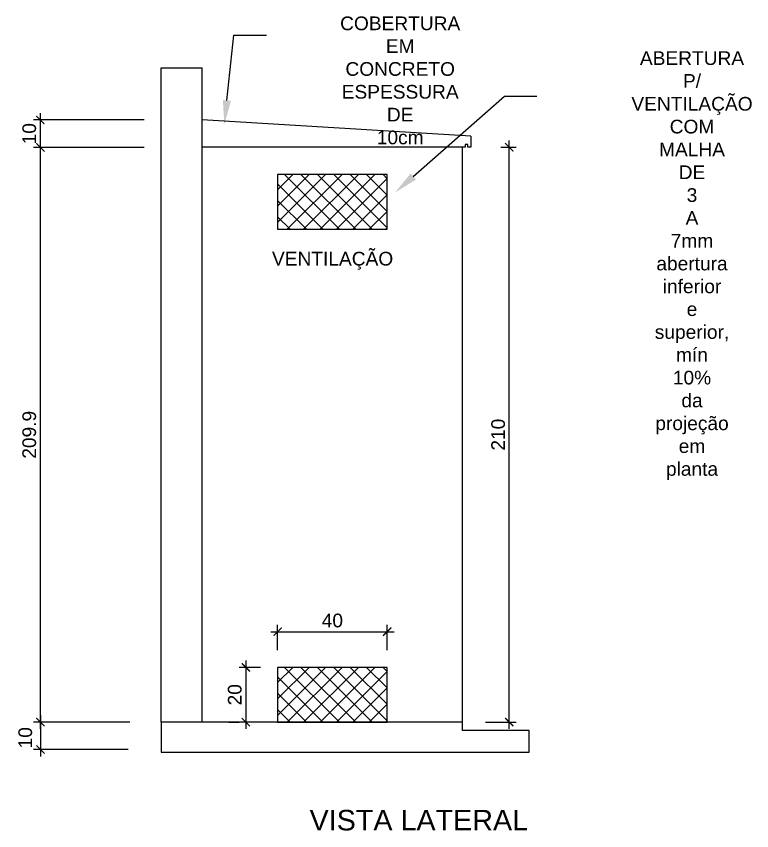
# Model space of a CAD drawing. Header units: millimetres. Extents: x 4161 to 13726, y 828 to 4470.
# Drawn here: x 9394.5 to 9662.9, y 3560.5 to 3858 of the extents above; entities that cross this region are included whole.
import ezdxf
from ezdxf import colors
from ezdxf.entities.mleader import LeaderData, LeaderLine
from ezdxf.enums import TextEntityAlignment as Align
from ezdxf.math import Vec2, Vec3

# ---------------------------------------------------------------- set-up
doc = ezdxf.new("R2010")
doc.units = ezdxf.units.MM
doc.header["$LTSCALE"] = 10
for name, color, linetype in [('25-dim1', 1, 'Continuous'), ('25-txt_t2', 1, 'Continuous'), ('25-txt_t4', 1, 'Continuous'), ('cabine', 1, 'Continuous'), ('cotas indicativas', 1, 'Continuous')]:
    doc.layers.add(name, color=color, linetype=linetype)
doc.styles.add('Arial2', font='arial.ttf')
doc.styles.add('r80', font='arial.ttf')
doc.styles.add('T2', font='arial.ttf')
doc.styles.add('T4', font='arial.ttf')
doc.dimstyles.new('cadnorma_dim1', dxfattribs={"dimscale": 0, "dimtxt": 2, "dimasz": 1.2, "dimexe": 1, "dimexo": 2.5, "dimgap": 0.6, "dimtad": 1, "dimdec": 1, "dimdsep": 46, "dimtxsty": 'r80', "dimblk": 'ARCHTICK', "dimblk1": 'ARCHTICK', "dimblk2": 'ARCHTICK', "dimcen": -1, "dimdle": 1, "dimclrd": 1, "dimclre": 1, "dimclrt": 2, "dimaunit": 1, "dimazin": 0, "dimtfac": 1, "dimtix": 1, "dimtmove": 2, "dimatfit": 0, "dimfxl": 1, "dimarcsym": 0})

# ---------------------------------------------------------------- blocks, each defined once
blk = doc.blocks.new('_ArchTick')
at = {"color": 0, "linetype": 'ByBlock', "const_width": 0.15}
blk.add_lwpolyline([(-0.5, -0.5), (0.5, 0.5)], dxfattribs=at)
blk = doc.blocks.new('*D13')
at = {"layer": '25-dim1', "color": 1, "lineweight": -2, "transparency": 16777216}
for p, q in [((9403.25, 3597.7), (9403.25, 3812.61)), ((9441.07, 3810.11), (9400.75, 3810.11)), ((9435.89, 3600.2), (9400.75, 3600.2))]:
    blk.add_line(p, q, dxfattribs=at)
at = {"layer": 'Defpoints', "color": 0, "transparency": 16777216}
for p in [(9403.25, 3810.11), (9447.32, 3810.11), (9442.14, 3600.2)]:
    blk.add_point(p, dxfattribs=at)
at = {"layer": '25-dim1', "color": 1, "lineweight": -2, "transparency": 16777216, "xscale": 3, "yscale": 3, "zscale": 3}
for p, rotation in [((9403.25, 3810.11), 90), ((9403.25, 3600.2), 270)]:
    blk.add_blockref('_ArchTick', p, dxfattribs=dict(at, rotation=rotation))
at = {"layer": '25-dim1', "color": 2, "transparency": 16777216, "insert": (9399.2, 3705.15), "char_height": 5, "attachment_point": 5, "rotation": 90, "style": 'r80'}
blk.add_mtext('209.9', dxfattribs=at)
blk = doc.blocks.new('*D14')
at = {"layer": '25-dim1', "color": 1, "lineweight": -2, "transparency": 16777216}
for p, q in [((9403.25, 3602.7), (9403.25, 3587.7)), ((9429.6, 3600.2), (9400.75, 3600.2)), ((9435.33, 3590.2), (9400.75, 3590.2))]:
    blk.add_line(p, q, dxfattribs=at)
at = {"layer": 'Defpoints', "color": 0, "transparency": 16777216}
for p in [(9435.85, 3600.2), (9403.25, 3590.2), (9441.58, 3590.2)]:
    blk.add_point(p, dxfattribs=at)
at = {"layer": '25-dim1', "color": 1, "lineweight": -2, "transparency": 16777216, "xscale": 3, "yscale": 3, "zscale": 3}
for p, rotation in [((9403.25, 3600.2), 90), ((9403.25, 3590.2), 270)]:
    blk.add_blockref('_ArchTick', p, dxfattribs=dict(at, rotation=rotation))
at = {"layer": '25-dim1', "color": 2, "transparency": 16777216, "insert": (9397.74, 3594.5), "char_height": 5, "attachment_point": 5, "rotation": 90, "style": 'r80'}
blk.add_mtext('10', dxfattribs=at)
blk = doc.blocks.new('*D15')
at = {"layer": '25-dim1', "color": 1, "linetype": 'Continuous', "lineweight": -2, "transparency": 16777216}
for p, q in [((9403.25, 3807.61), (9403.25, 3822.64)), ((9441.07, 3820.14), (9400.75, 3820.14)), ((9441.07, 3810.11), (9400.75, 3810.11))]:
    blk.add_line(p, q, dxfattribs=at)
at = {"layer": 'Defpoints', "color": 0, "linetype": 'Continuous', "transparency": 16777216}
for p in [(9403.25, 3820.14), (9447.32, 3820.14), (9447.32, 3810.11)]:
    blk.add_point(p, dxfattribs=at)
at = {"layer": '25-dim1', "color": 1, "linetype": 'Continuous', "lineweight": -2, "transparency": 16777216, "xscale": 3, "yscale": 3, "zscale": 3}
for p, rotation in [((9403.25, 3820.14), 90), ((9403.25, 3810.11), 270)]:
    blk.add_blockref('_ArchTick', p, dxfattribs=dict(at, rotation=rotation))
at = {"layer": '25-dim1', "color": 2, "linetype": 'Continuous', "transparency": 16777216, "insert": (9399.2, 3815.12), "char_height": 5, "attachment_point": 5, "rotation": 90, "style": 'r80'}
blk.add_mtext('10', dxfattribs=at)
blk = doc.blocks.new('*D16')
at = {"layer": '25-dim1', "color": 1, "lineweight": -2, "transparency": 16777216}
for p, q in [((9574.39, 3597.7), (9574.39, 3812.69)), ((9571.26, 3810.19), (9576.89, 3810.19)), ((9565.71, 3600.2), (9576.89, 3600.2))]:
    blk.add_line(p, q, dxfattribs=at)
at = {"layer": 'Defpoints', "color": 0, "transparency": 16777216}
for p in [(9565.01, 3810.19), (9574.39, 3810.19), (9559.46, 3600.2)]:
    blk.add_point(p, dxfattribs=at)
at = {"layer": '25-dim1', "color": 1, "lineweight": -2, "transparency": 16777216, "xscale": 3, "yscale": 3, "zscale": 3}
for p, rotation in [((9574.39, 3810.19), 90), ((9574.39, 3600.2), 270)]:
    blk.add_blockref('_ArchTick', p, dxfattribs=dict(at, rotation=rotation))
at = {"layer": '25-dim1', "color": 2, "transparency": 16777216, "insert": (9570.34, 3705.2), "char_height": 5, "attachment_point": 5, "rotation": 90, "style": 'r80'}
blk.add_mtext('210', dxfattribs=at)
blk = doc.blocks.new('*D21')
at = {"layer": '25-dim1', "color": 1, "lineweight": -2, "transparency": 16777216}
for p, q in [((9489.82, 3626.45), (9489.82, 3635.74)), ((9529.82, 3626.45), (9529.82, 3635.74)), ((9487.32, 3633.24), (9532.32, 3633.24))]:
    blk.add_line(p, q, dxfattribs=at)
at = {"layer": 'Defpoints', "color": 0, "transparency": 16777216}
for p in [(9529.82, 3633.24), (9489.82, 3620.2), (9529.82, 3620.2)]:
    blk.add_point(p, dxfattribs=at)
at = {"layer": '25-dim1', "color": 1, "lineweight": -2, "transparency": 16777216, "xscale": 3, "yscale": 3, "zscale": 3, "rotation": 180}
blk.add_blockref('_ArchTick', (9489.82, 3633.24), dxfattribs=at)
at = {"layer": '25-dim1', "color": 1, "lineweight": -2, "transparency": 16777216, "xscale": 3, "yscale": 3, "zscale": 3}
blk.add_blockref('_ArchTick', (9529.82, 3633.24), dxfattribs=at)
at = {"layer": '25-dim1', "color": 2, "transparency": 16777216, "insert": (9509.82, 3637.29), "char_height": 5, "attachment_point": 5, "style": 'r80'}
blk.add_mtext('40', dxfattribs=at)
blk = doc.blocks.new('*D22')
at = {"layer": '25-dim1', "color": 1, "lineweight": -2, "transparency": 16777216}
for p, q in [((9483.57, 3620.2), (9475.76, 3620.2)), ((9478.26, 3622.7), (9478.26, 3597.7)), ((9472.01, 3600.2), (9475.76, 3600.2))]:
    blk.add_line(p, q, dxfattribs=at)
at = {"layer": 'Defpoints', "color": 0, "transparency": 16777216}
for p in [(9489.82, 3620.2), (9478.26, 3600.2), (9478.26, 3600.2)]:
    blk.add_point(p, dxfattribs=at)
at = {"layer": '25-dim1', "color": 1, "lineweight": -2, "transparency": 16777216, "xscale": 3, "yscale": 3, "zscale": 3}
for p, rotation in [((9478.26, 3620.2), 90), ((9478.26, 3600.2), 270)]:
    blk.add_blockref('_ArchTick', p, dxfattribs=dict(at, rotation=rotation))
at = {"layer": '25-dim1', "color": 2, "transparency": 16777216, "insert": (9474.21, 3610.2), "char_height": 5, "attachment_point": 5, "rotation": 90, "style": 'r80'}
blk.add_mtext('20', dxfattribs=at)

msp = doc.modelspace()

# ---------------------------------------------------------------- hatches: boundary and pattern name
at = {"layer": 'cabine', "linetype": 'Continuous'}
h = msp.add_hatch(dxfattribs=at)
h.set_pattern_fill('NET', color=8, scale=1.33338, angle=45, style=0)
h.set_pattern_definition([(45, (90118.441, -49171.7), (-2.99352348, 2.99352348), []), (135, (90118.441, -49171.7), (-2.99352348, -2.99352348), [])])
h.paths.add_polyline_path([(9529.82, 3800.2), (9489.82, 3800.2), (9489.82, 3780.2), (9529.82, 3780.2)])
h = msp.add_hatch(dxfattribs=at)
h.set_pattern_fill('NET', color=8, scale=1.33338, angle=45, style=0)
h.set_pattern_definition([(45, (90118.441, -49351.7), (-2.99352348, 2.99352348), []), (135, (90118.441, -49351.7), (-2.99352348, -2.99352348), [])])
h.paths.add_polyline_path([(9529.82, 3620.2), (9489.82, 3620.2), (9489.82, 3600.2), (9529.82, 3600.2)])

# ---------------------------------------------------------------- linework, layer by layer
at = {"layer": 'cabine', "color": 1}
for p, q in [((9447.32, 3839.2), (9462.32, 3839.2)), ((9447.32, 3600.2), (9447.32, 3839.2)), ((9462.32, 3600.2), (9462.32, 3839.2)), ((9560.32, 3814.2), (9462.32, 3820.2)), ((9462.32, 3810.2), (9462.32, 3819.1)), ((9560.32, 3814.2), (9560.32, 3810.2)), ((9559.32, 3811.2), (9558.32, 3811.2)), ((9558.32, 3811.2), (9558.32, 3810.2)), ((9559.32, 3810.2), (9559.32, 3811.2)), ((9558.32, 3810.2), (9462.32, 3810.2)), ((9557.32, 3795.2), (9557.32, 3810.2)), ((9560.32, 3810.2), (9559.32, 3810.2)), ((9557.32, 3600.2), (9557.32, 3795.2))]:
    msp.add_line(p, q, dxfattribs=at)
at = {"layer": 'cabine', "color": 1, "ltscale": 5}
for points in [[(9489.82, 3780.2), (9529.82, 3780.2), (9529.82, 3800.2), (9489.82, 3800.2)], [(9489.82, 3600.2), (9529.82, 3600.2), (9529.82, 3620.2), (9489.82, 3620.2)]]:
    msp.add_lwpolyline(points, close=True, dxfattribs=at)
at = {"layer": 'cabine', "color": 1}
for points in [[(9557.32, 3597.2), (9557.32, 3600.2), (9447.32, 3600.2), (9447.32, 3589.2), (9557.32, 3589.2)], [(9557.32, 3589.2), (9581.63, 3589.2), (9581.63, 3597.2), (9557.32, 3597.2)]]:
    msp.add_lwpolyline(points, dxfattribs=at)

# ---------------------------------------------------------------- texts
at = {"layer": '25-txt_t2', "ltscale": 5, "style": 'T2'}
msp.add_text('VENTILAÇÃO', height=5, dxfattribs=at).set_placement((9487.78, 3766.98))
at = {"layer": '25-txt_t4', "ltscale": 5, "style": 'T4'}
msp.add_text('VISTA LATERAL', height=7.5, dxfattribs=at).set_placement((9541.38, 3564.4), align=Align.MIDDLE_CENTER)

# ---------------------------------------------------------------- dimensions: what is measured, and where the dimension line sits
at = {"layer": '25-dim1', "linetype": 'Continuous'}
dim = msp.add_linear_dim(base=(9403.25, 3820.14), p1=(9447.32, 3810.11), p2=(9447.32, 3820.14), angle=90, dimstyle='cadnorma_dim1', override={"dimscale": 2.5}, dxfattribs=at)
dim.commit()
dim.dimension.update_dxf_attribs({"geometry": '*D15', "text_midpoint": (9399.2, 3815.12)})
at = {"layer": '25-dim1'}
for base, p1, p2, picture, middle in [((9403.25, 3810.11), (9442.14, 3600.2), (9447.32, 3810.11), '*D13', (9399.2, 3705.15)), ((9574.39, 3810.19), (9559.46, 3600.2), (9565.01, 3810.19), '*D16', (9570.34, 3705.2)), ((9478.26, 3600.2), (9489.82, 3620.2), (9478.26, 3600.2), '*D22', (9474.21, 3610.2))]:
    dim = msp.add_linear_dim(base=base, p1=p1, p2=p2, angle=90, dimstyle='cadnorma_dim1', override={"dimscale": 2.5}, dxfattribs=at)
    dim.commit()
    dim.dimension.update_dxf_attribs({"geometry": picture, "text_midpoint": middle})
dim = msp.add_linear_dim(base=(9529.82, 3633.24), p1=(9489.82, 3620.2), p2=(9529.82, 3620.2), dimstyle='cadnorma_dim1', override={"dimscale": 2.5}, dxfattribs=at)
dim.commit()
dim.dimension.update_dxf_attribs({"geometry": '*D21', "text_midpoint": (9509.82, 3637.29)})
dim = msp.add_linear_dim(base=(9403.25, 3590.2), p1=(9435.85, 3600.2), p2=(9441.58, 3590.2), angle=90, dimstyle='cadnorma_dim1', override={"dimscale": 2.5}, dxfattribs=at)
dim.commit()
dim.dimension.update_dxf_attribs({"geometry": '*D14', "text_midpoint": (9397.74, 3594.5), "dimtype": 160})

# ---------------------------------------------------------------- leaders
at = {"layer": 'cotas indicativas'}
ml = msp.add_multileader_mtext('Standard', dxfattribs=at)
ml.set_content('{\\f@Arial Unicode MS|b0|i0|c0|p34;COBERTURA EM CONCRETO\\PESPESSURA DE 10cm}', color=256, style='Arial2')
ml.set_leader_properties()
ml.build(insert=Vec2(0, 0))
ml.multileader.update_dxf_attribs({"text_left_attachment_type": 2, "text_right_attachment_type": 2, "dogleg_length": 11.83, "arrow_head_size": 9})
ctx = ml.context
ctx.base_point, ctx.char_height, ctx.arrow_head_size, ctx.landing_gap_size, ctx.plane_origin = Vec3(9485.72, 3851.14), 5, 9, 0.1, Vec3(9471.07, 3826.47)
ctx.left_attachment, ctx.right_attachment, ctx.text_align_type = 2, 2, 1
notes = []
notes.append((ctx, [(0, (1, 1, 0), (9473.89, 3851.14), (1, 0), 11.83, [(0, [(9470.37, 3818.33)], 0, [])])]))
ctx.mtext.insert, ctx.mtext.width, ctx.mtext.alignment, ctx.mtext.flow_direction = Vec3(9534.57, 3857.93), 0.0667, 2, 5
ml = msp.add_multileader_mtext('Standard', dxfattribs=at)
ml.set_content('ABERTURA P/ VENTILAÇÃO\\PCOM MALHA DE 3 A 7mm\\Pabertura inferior e superior, mín 10% \\Pda projeção em planta', color=256, style='Arial2')
ml.set_leader_properties()
ml.build(insert=Vec2(0, 0))
ml.multileader.update_dxf_attribs({"text_left_attachment_type": 2, "text_right_attachment_type": 2, "dogleg_length": 11.83, "arrow_head_size": 9})
ctx = ml.context
ctx.base_point, ctx.char_height, ctx.arrow_head_size, ctx.landing_gap_size, ctx.plane_origin = Vec3(9584.44, 3828.85), 5, 9, 0.1, Vec3(9532.62, 3793.56)
ctx.left_attachment, ctx.right_attachment, ctx.text_align_type = 2, 2, 1
notes.append((ctx, [(0, (1, 1, 0), (9572.61, 3828.85), (1, 0), 11.83, [(0, [(9532.62, 3793.56)], 0, [])])]))
ctx.mtext.insert, ctx.mtext.width, ctx.mtext.alignment, ctx.mtext.flow_direction = Vec3(9641.08, 3845.22), 0.0667, 2, 5
for ctx, leaders in notes:
    for number, flags, end, landing, length, lines in leaders:
        leader = LeaderData()
        leader.index, (leader.has_last_leader_line, leader.has_dogleg_vector, leader.attachment_direction) = number, flags
        leader.last_leader_point, leader.dogleg_vector, leader.dogleg_length = Vec3(end), Vec3(landing), length
        for number, points, colour, breaks in lines:
            line = LeaderLine()
            line.index, line.vertices, line.color, line.breaks = number, Vec3.list(points), colors.encode_raw_color(colour), breaks
            leader.lines.append(line)
        ctx.leaders.append(leader)

doc.saveas('drawing.dxf')
